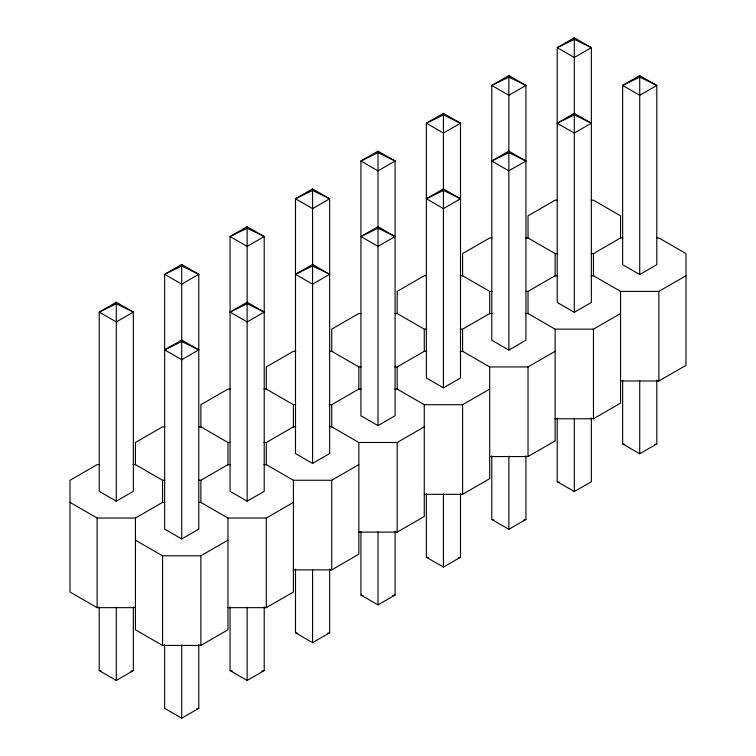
<?xml version="1.0" encoding="UTF-8"?>
<svg xmlns="http://www.w3.org/2000/svg" width="756" height="756" viewBox="0 0 756 756"><rect width="100%" height="100%" fill="white"/><g stroke="black" fill="none" stroke-linecap="round" stroke-linejoin="round"><path stroke-width="1.13" d="M116.282 302.23L99.206 312.086L99.206 491.324L116.282 501.19L133.349 491.324L133.349 312.086L116.282 302.23L116.282 501.19M181.705 264.458L164.638 274.315L164.638 529.106L181.705 538.962L198.781 529.106L198.781 274.315L181.705 264.458L181.705 340.776M247.136 226.677L230.06 236.534L230.06 491.324L247.136 501.19L264.213 491.324L264.213 236.534L247.136 226.677L247.136 302.995M312.568 188.905L295.492 198.762L295.492 453.553L312.568 463.409L329.644 453.553L329.644 198.762L312.568 188.905L312.568 265.224M378 151.124L360.924 160.99L360.924 415.772L378 425.637L395.076 415.772L395.076 160.99L378 151.124L378 227.443M443.432 113.353L426.356 123.209L426.356 378L443.432 387.856L460.508 378L460.508 123.209L443.432 113.353L443.432 189.671M508.864 75.572L491.787 85.437L491.787 340.228L508.864 350.085L525.94 340.228L525.94 85.437L508.864 75.572L508.864 151.89M574.295 37.8L557.219 47.656L557.219 302.447L574.295 312.304L591.362 302.447L591.362 47.656L574.295 37.8L574.295 114.118M164.638 349.867L181.705 340.011L198.781 349.867L181.705 359.724L164.638 349.867L181.742 341.542L198.781 349.867M230.06 312.086L247.136 302.23L264.213 312.086L247.136 321.943L230.06 312.086L247.174 303.77L264.213 312.086M295.492 274.315L312.568 264.458L329.644 274.315L312.568 284.171L295.492 274.315L312.606 265.999L329.644 274.315M360.924 236.534L378 226.677L395.076 236.534L378 246.399L360.924 236.534L378.038 228.218L395.076 236.534M426.356 198.762L443.432 188.905L460.508 198.762L443.432 208.618L426.356 198.762L443.46 190.446L460.508 198.762M491.787 160.99L508.864 151.124L525.94 160.99L508.864 170.847L491.787 160.99L508.892 152.665L525.94 160.99M557.219 123.209L574.295 113.353L591.362 123.209L574.295 133.065L557.219 123.209L574.324 114.893L591.362 123.209M639.718 75.572L622.651 85.437L622.651 264.676L639.718 274.532L656.794 264.676L656.794 85.437L639.718 75.572L639.718 274.532M70.015 502.39L97.118 518.04L135.447 518.04L162.549 502.39L164.865 502.39M198.554 480.268L200.869 480.268L227.972 464.619L230.296 464.619M263.976 442.487L266.301 442.487L293.404 426.838L295.728 426.838M329.408 404.715L331.733 404.715L358.835 389.066L361.16 389.066M394.84 366.934L397.165 366.934L424.267 351.285L426.592 351.285M460.272 329.162L462.596 329.162L489.699 313.513L492.024 313.513M525.703 291.381L528.028 291.381L555.131 275.732L557.446 275.732M591.135 253.61L593.451 253.61L620.553 237.96L622.878 237.96M135.447 540.171L162.549 555.811L200.869 555.811L227.972 540.171M198.554 502.39L200.869 502.39L227.972 518.04L266.301 518.04L293.404 502.39M263.976 464.619L266.301 464.619L293.404 480.268L331.733 480.268L358.835 464.619M329.408 426.838L331.733 426.838L358.835 442.487L397.165 442.487L424.267 426.838M394.84 389.066L397.165 389.066L424.267 404.715L462.596 404.715L489.699 389.066M460.272 351.285L462.596 351.285L489.699 366.934L528.028 366.934L555.131 351.285M525.703 313.513L528.028 313.513L555.131 329.162L593.451 329.162L620.553 313.513M591.135 275.732L593.451 275.732L620.553 291.381L658.882 291.381L685.985 275.732M99.206 606.888L99.206 670.563L116.282 680.428L133.349 670.563L133.349 606.888M135.447 518.04L135.447 629.786L162.549 645.435L200.869 645.435L227.972 629.786L227.972 518.04M227.972 607.654L266.301 607.654L293.404 592.014L293.404 480.268M293.404 569.882L331.733 569.882L358.835 554.233L358.835 442.487M358.835 532.111L397.165 532.111L424.267 516.461L424.267 404.715M424.267 494.329L462.596 494.329L489.699 478.68L489.699 366.934M489.699 456.558L528.028 456.558L555.131 440.909L555.131 329.162M555.131 418.777L593.451 418.777L620.553 403.128L620.553 291.381M620.553 381.005L658.882 381.005L685.985 365.356L685.985 253.61L658.882 237.96L656.567 237.96M164.638 644.67L164.638 708.344L181.705 718.2L198.781 708.344L198.781 644.67M230.06 606.888L230.06 670.563L247.136 680.428L264.213 670.563L264.213 606.888M295.492 569.117L295.492 632.791L312.568 642.647L329.644 632.791L329.644 569.117M360.924 531.336L360.924 595.01L378 604.876L395.076 595.01L395.076 531.336M426.356 493.564L426.356 557.238L443.432 567.095L460.508 557.238L460.508 493.564M491.787 455.783L491.787 519.466L508.864 529.323L525.94 519.466L525.94 455.783M557.219 418.011L557.219 481.685L574.295 491.542L591.362 481.685L591.362 418.011M622.651 380.23L622.651 443.914L639.718 453.77L656.794 443.914L656.794 380.23M654.535 444.49L656.794 443.914M523.672 520.043L525.94 519.466M458.24 557.815L460.508 557.238M392.808 595.596L395.076 595.01M131.09 671.148L133.349 670.563M327.386 633.367L329.644 632.791M261.954 671.148L264.213 670.563M196.522 708.92L198.781 708.344M557.446 200.189L555.131 200.189L528.028 215.829L528.028 238.234M591.135 200.189L593.451 200.189L620.553 215.829L620.553 238.234M492.024 237.96L489.699 237.96L462.596 253.61L462.596 276.016M525.703 237.96L528.028 237.96L555.131 253.61L557.446 253.61M426.592 275.732L424.267 275.732L397.165 291.381L397.165 313.787M460.272 275.732L462.596 275.732L489.699 291.381L492.024 291.381M361.16 313.513L358.835 313.513L331.733 329.162L331.733 351.568M394.84 313.513L397.165 313.513L424.267 329.162L426.592 329.162M295.728 351.285L293.404 351.285L266.301 366.934L266.301 389.34M329.408 351.285L331.733 351.285L358.835 366.934L361.16 366.934M230.296 389.066L227.972 389.066L200.869 404.715L200.869 427.121M263.976 389.066L266.301 389.066L293.404 404.715L295.728 404.715M164.865 426.838L162.549 426.838L135.447 442.487L135.447 464.893M198.554 426.838L200.869 426.838L227.972 442.487L230.296 442.487M99.433 464.619L97.118 464.619L70.015 480.268L70.015 592.014L97.118 607.654L135.447 607.654M133.122 464.619L135.447 464.619L162.549 480.268L164.865 480.268M622.651 443.914L624.796 444.452M557.219 481.685L559.364 482.233M491.787 519.466L493.933 520.005M426.356 557.238L428.501 557.777M360.924 595.01L363.069 595.558M295.492 632.791L297.647 633.33M230.06 670.563L232.215 671.111M99.206 670.563L101.351 671.111M574.295 113.353L574.295 312.304M508.864 151.124L508.864 350.085M443.432 188.905L443.432 387.856M378 226.677L378 425.637M312.568 264.458L312.568 463.409M247.136 302.23L247.136 501.19M181.705 340.011L181.705 538.962M658.882 291.381L658.882 381.005M639.718 380.655L639.718 453.77M593.451 253.61L593.451 276.016M593.451 329.162L593.451 418.777M574.295 418.437L574.295 491.542M555.131 253.61L555.131 276.016M528.028 291.381L528.028 313.787M528.028 366.934L528.028 456.558M508.864 456.208L508.864 529.323M489.699 291.381L489.699 313.787M462.596 329.162L462.596 351.568M462.596 404.715L462.596 494.329M443.432 493.989L443.432 567.095M424.267 329.162L424.267 351.568M397.165 366.934L397.165 389.34M397.165 442.487L397.165 532.111M378 531.761L378 604.876M358.835 366.934L358.835 389.34M331.733 404.715L331.733 427.121M331.733 480.268L331.733 569.882M312.568 569.542L312.568 642.647M293.404 404.715L293.404 427.121M266.301 442.487L266.301 464.893M266.301 518.04L266.301 607.654M247.136 607.314L247.136 680.428M227.972 442.487L227.972 464.893M200.869 480.268L200.869 502.664M200.869 555.811L200.869 645.435M181.705 645.085L181.705 718.2M162.549 480.268L162.549 502.664M162.549 555.811L162.549 645.435M116.282 607.314L116.282 680.428M97.118 518.04L97.118 607.654M133.349 312.086L116.282 321.943L99.206 312.086L116.311 303.77L133.349 312.086M198.781 274.315L181.705 284.171L164.638 274.315L181.742 265.999L198.781 274.315M264.213 236.534L247.136 246.399L230.06 236.534L247.174 228.218L264.213 236.534M329.644 198.762L312.568 208.618L295.492 198.762L312.606 190.446L329.644 198.762M395.076 160.99L378 170.847L360.924 160.99L378.038 152.665L395.076 160.99M460.508 123.209L443.432 133.065L426.356 123.209L443.46 114.893L460.508 123.209M525.94 85.437L508.864 95.294L491.787 85.437L508.892 77.112L525.94 85.437M591.362 47.656L574.295 57.513L557.219 47.656L574.324 39.34L591.362 47.656M656.794 85.437L639.718 95.294L622.651 85.437L639.756 77.112L656.794 85.437"/></g></svg>
